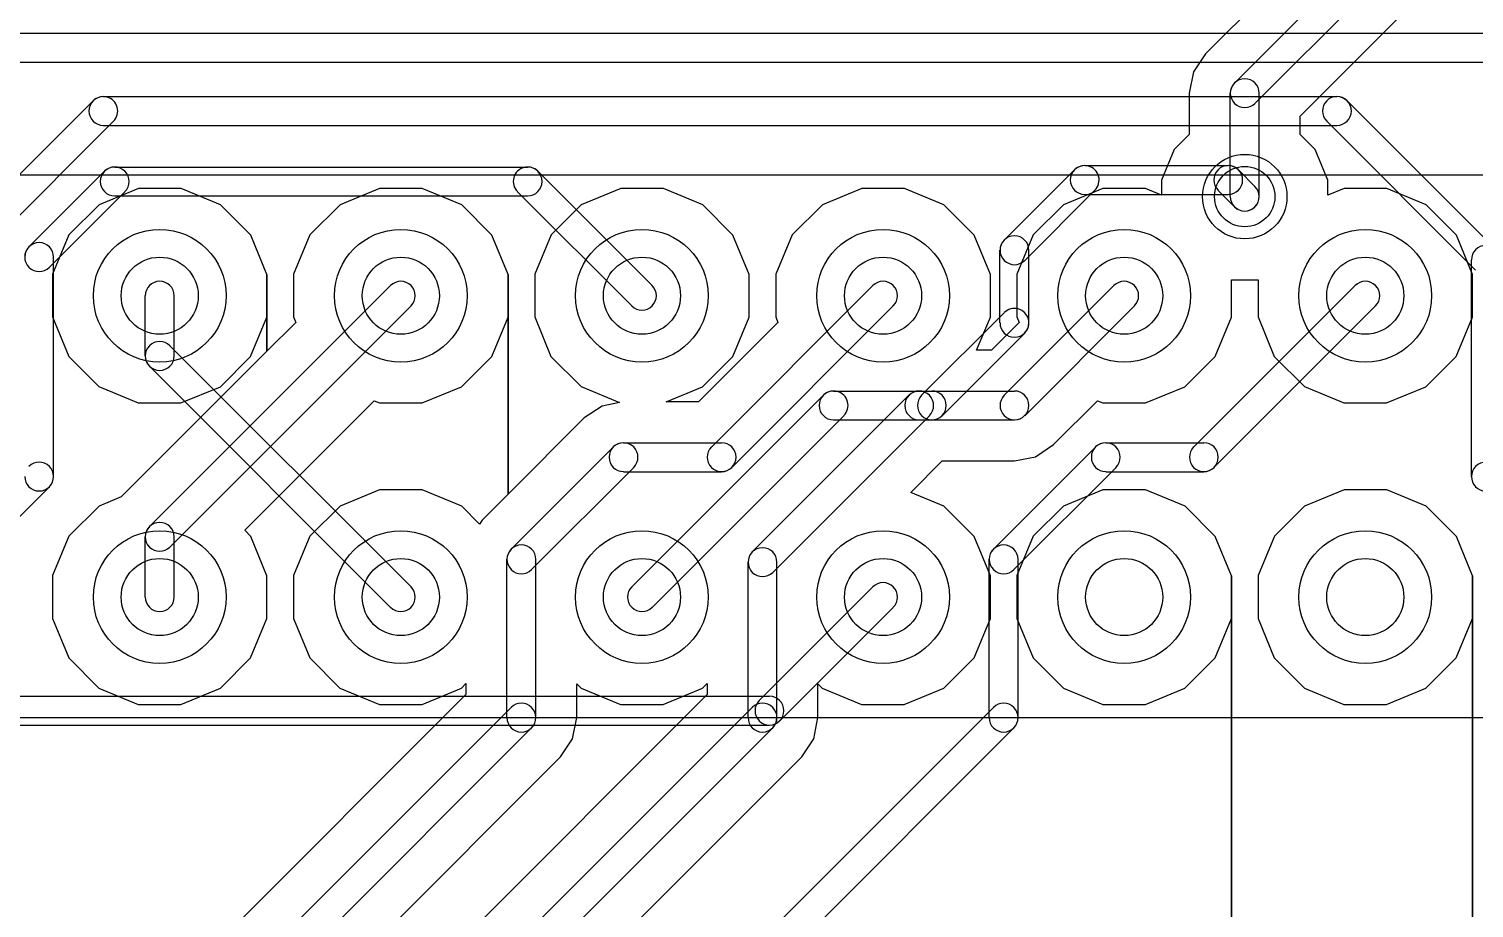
# Model space of a CAD drawing. Extents: x 10 to 410, y -287 to -10.
# Drawn here: x 195.47 to 210.7, y -140.44 to -131.17 of the extents above; entities that cross this region are included whole.
import ezdxf

# ---------------------------------------------------------------- set-up
doc = ezdxf.new("R2010")
doc.units = 0
doc.header["$MEASUREMENT"] = 0
doc.layers.add('Black', color=250, linetype='CONTINUOUS')
doc.layers.add('White', color=7, linetype='CONTINUOUS')

msp = doc.modelspace()

# ---------------------------------------------------------------- linework, layer by layer
at = {"layer": 'BLACK'}
for p, q in [((211.041, -128.265), (207.867, -131.438)), ((211.041, -128.265), (207.867, -131.438)), ((211.346, -128.57), (208.172, -131.744)), ((211.561, -128.786), (208.388, -131.959)), ((208.864, -132.093), (210.956, -130.001)), ((208.864, -132.093), (210.956, -130.001)), ((207.867, -131.438), (207.74, -131.628)), ((207.867, -131.438), (207.74, -131.628)), ((207.74, -131.628), (207.696, -131.851)), ((207.74, -131.628), (207.696, -131.851)), ((207.696, -131.851), (207.696, -132.286)), ((207.696, -131.851), (207.696, -132.286)), ((208.128, -132.941), (208.128, -131.851)), ((208.433, -132.941), (208.433, -131.851)), ((208.864, -132.285), (208.864, -132.093)), ((208.864, -132.285), (208.864, -132.093)), ((207.696, -132.286), (207.538, -132.444)), ((207.696, -132.286), (207.538, -132.444)), ((209.023, -132.445), (208.864, -132.285)), ((209.023, -132.445), (208.864, -132.285)), ((207.538, -132.444), (207.404, -132.766)), ((207.538, -132.444), (207.404, -132.766)), ((209.157, -132.767), (209.023, -132.445)), ((209.157, -132.767), (209.023, -132.445)), ((219.71, -132.715), (191.77, -132.715)), ((196.626, -132.855), (196.211, -133.026)), ((196.626, -132.855), (196.211, -133.026)), ((197.076, -132.855), (196.626, -132.855)), ((197.076, -132.855), (196.626, -132.855)), ((197.491, -133.027), (197.076, -132.855)), ((197.491, -133.027), (197.076, -132.855)), ((199.166, -132.855), (198.751, -133.026)), ((199.166, -132.855), (198.751, -133.026)), ((199.616, -132.855), (199.166, -132.855)), ((199.616, -132.855), (199.166, -132.855)), ((200.031, -133.027), (199.616, -132.855)), ((200.031, -133.027), (199.616, -132.855)), ((201.706, -132.855), (201.291, -133.026)), ((201.706, -132.855), (201.291, -133.026)), ((202.156, -132.855), (201.706, -132.855)), ((202.156, -132.855), (201.706, -132.855)), ((202.571, -133.027), (202.156, -132.855)), ((202.571, -133.027), (202.156, -132.855)), ((204.246, -132.855), (203.831, -133.026)), ((204.246, -132.855), (203.831, -133.026)), ((204.696, -132.855), (204.246, -132.855)), ((204.696, -132.855), (204.246, -132.855)), ((205.111, -133.027), (204.696, -132.855)), ((205.111, -133.027), (204.696, -132.855)), ((206.786, -132.855), (206.371, -133.026)), ((206.786, -132.855), (206.371, -133.026)), ((207.236, -132.855), (206.786, -132.855)), ((207.236, -132.855), (206.786, -132.855)), ((207.404, -132.925), (207.236, -132.855)), ((207.404, -132.925), (207.236, -132.855)), ((207.404, -132.766), (207.404, -132.925)), ((207.404, -132.766), (207.404, -132.925)), ((209.156, -132.925), (209.157, -132.767)), ((209.156, -132.925), (209.157, -132.767)), ((209.326, -132.855), (209.156, -132.925)), ((209.326, -132.855), (209.156, -132.925)), ((209.776, -132.855), (209.326, -132.855)), ((209.776, -132.855), (209.326, -132.855)), ((210.191, -133.027), (209.776, -132.855)), ((210.191, -133.027), (209.776, -132.855)), ((196.211, -133.026), (195.892, -133.344)), ((196.211, -133.026), (195.892, -133.344)), ((197.809, -133.346), (197.491, -133.027)), ((197.809, -133.346), (197.491, -133.027)), ((198.751, -133.026), (198.432, -133.344)), ((198.751, -133.026), (198.432, -133.344)), ((200.349, -133.346), (200.031, -133.027)), ((200.349, -133.346), (200.031, -133.027)), ((201.291, -133.026), (200.972, -133.344)), ((201.291, -133.026), (200.972, -133.344)), ((202.889, -133.346), (202.571, -133.027)), ((202.889, -133.346), (202.571, -133.027)), ((203.831, -133.026), (203.512, -133.344)), ((203.831, -133.026), (203.512, -133.344)), ((205.429, -133.346), (205.111, -133.027)), ((205.429, -133.346), (205.111, -133.027)), ((206.371, -133.026), (206.052, -133.344)), ((206.371, -133.026), (206.052, -133.344)), ((210.509, -133.346), (210.191, -133.027)), ((210.509, -133.346), (210.191, -133.027)), ((195.892, -133.344), (195.72, -133.759)), ((195.892, -133.344), (195.72, -133.759)), ((197.98, -133.761), (197.809, -133.346)), ((197.98, -133.761), (197.809, -133.346)), ((198.432, -133.344), (198.26, -133.759)), ((198.432, -133.344), (198.26, -133.759)), ((200.52, -133.761), (200.349, -133.346)), ((200.52, -133.761), (200.349, -133.346)), ((200.972, -133.344), (200.8, -133.759)), ((200.972, -133.344), (200.8, -133.759)), ((203.06, -133.761), (202.889, -133.346)), ((203.06, -133.761), (202.889, -133.346)), ((203.512, -133.344), (203.34, -133.759)), ((203.512, -133.344), (203.34, -133.759)), ((205.6, -133.761), (205.429, -133.346)), ((205.6, -133.761), (205.429, -133.346)), ((206.052, -133.344), (205.88, -133.759)), ((206.052, -133.344), (205.88, -133.759)), ((210.68, -133.761), (210.509, -133.346)), ((210.68, -133.761), (210.509, -133.346)), ((195.72, -133.759), (195.72, -134.209)), ((195.72, -133.759), (195.72, -134.209)), ((197.98, -134.568), (197.98, -133.761)), ((197.98, -134.211), (197.98, -133.761)), ((197.98, -133.761), (197.98, -134.568)), ((197.98, -134.568), (197.98, -133.761)), ((197.98, -134.211), (197.98, -133.761)), ((197.98, -133.761), (197.98, -134.568)), ((198.26, -133.759), (198.26, -134.209)), ((198.26, -133.759), (198.26, -134.209)), ((200.52, -136.076), (200.52, -133.761)), ((200.52, -134.211), (200.52, -133.761)), ((200.52, -133.761), (200.52, -136.076)), ((200.52, -136.076), (200.52, -133.761)), ((200.52, -134.211), (200.52, -133.761)), ((200.52, -133.761), (200.52, -136.076)), ((200.8, -133.759), (200.8, -134.209)), ((200.8, -133.759), (200.8, -134.209)), ((203.06, -134.211), (203.06, -133.761)), ((203.06, -134.211), (203.06, -133.761)), ((203.34, -133.759), (203.34, -134.209)), ((203.34, -133.759), (203.34, -134.209)), ((205.6, -134.211), (205.6, -133.761)), ((205.6, -134.211), (205.6, -133.761)), ((205.88, -133.759), (205.88, -134.209)), ((205.88, -133.759), (205.88, -134.209)), ((208.14, -134.211), (208.14, -133.817)), ((208.14, -133.817), (208.42, -133.817)), ((208.14, -134.211), (208.14, -133.817)), ((208.14, -133.817), (208.42, -133.817)), ((208.42, -133.817), (208.42, -134.209)), ((208.42, -133.817), (208.42, -134.209)), ((210.68, -134.211), (210.68, -133.761)), ((210.68, -134.211), (210.68, -133.761)), ((199.282, -133.877), (196.742, -136.417)), ((204.362, -133.877), (202.661, -135.579)), ((206.902, -133.877), (205.746, -135.033)), ((199.498, -134.093), (196.958, -136.633)), ((204.578, -134.093), (202.876, -135.794)), ((207.118, -134.093), (205.962, -135.249)), ((195.72, -134.209), (195.891, -134.624)), ((195.72, -134.209), (195.891, -134.624)), ((197.808, -134.626), (197.98, -134.211)), ((197.808, -134.626), (197.98, -134.211)), ((198.283, -134.266), (197.98, -134.568)), ((198.283, -134.266), (197.98, -134.568)), ((198.26, -134.209), (198.283, -134.266)), ((198.26, -134.209), (198.283, -134.266)), ((200.348, -134.626), (200.52, -134.211)), ((200.348, -134.626), (200.52, -134.211)), ((200.8, -134.209), (200.971, -134.624)), ((200.8, -134.209), (200.971, -134.624)), ((203.363, -134.266), (202.527, -135.102)), ((203.363, -134.266), (202.527, -135.102)), ((202.888, -134.626), (203.06, -134.211)), ((202.888, -134.626), (203.06, -134.211)), ((203.34, -134.209), (203.363, -134.266)), ((203.34, -134.209), (203.363, -134.266)), ((205.456, -134.557), (205.6, -134.211)), ((205.456, -134.557), (205.6, -134.211)), ((205.903, -134.266), (205.612, -134.557)), ((205.903, -134.266), (205.612, -134.557)), ((205.88, -134.209), (205.903, -134.266)), ((205.88, -134.209), (205.903, -134.266)), ((207.968, -134.626), (208.14, -134.211)), ((207.968, -134.626), (208.14, -134.211)), ((208.42, -134.209), (208.591, -134.624)), ((208.42, -134.209), (208.591, -134.624)), ((210.508, -134.626), (210.68, -134.211)), ((210.508, -134.626), (210.68, -134.211)), ((197.98, -134.568), (196.444, -136.105)), ((197.98, -134.568), (196.444, -136.105)), ((205.612, -134.557), (205.456, -134.557)), ((205.612, -134.557), (205.456, -134.557)), ((195.891, -134.624), (196.209, -134.943)), ((195.891, -134.624), (196.209, -134.943)), ((197.489, -134.944), (197.808, -134.626)), ((197.489, -134.944), (197.808, -134.626)), ((200.029, -134.944), (200.348, -134.626)), ((200.029, -134.944), (200.348, -134.626)), ((200.971, -134.624), (201.289, -134.943)), ((200.971, -134.624), (201.289, -134.943)), ((202.569, -134.944), (202.888, -134.626)), ((202.569, -134.944), (202.888, -134.626)), ((207.649, -134.944), (207.968, -134.626)), ((207.649, -134.944), (207.968, -134.626)), ((208.591, -134.624), (208.909, -134.943)), ((208.591, -134.624), (208.909, -134.943)), ((210.189, -134.944), (210.508, -134.626)), ((210.189, -134.944), (210.508, -134.626)), ((196.209, -134.943), (196.624, -135.115)), ((196.209, -134.943), (196.624, -135.115)), ((197.074, -135.115), (197.489, -134.944)), ((197.074, -135.115), (197.489, -134.944)), ((199.614, -135.115), (200.029, -134.944)), ((199.614, -135.115), (200.029, -134.944)), ((201.289, -134.943), (201.693, -135.111)), ((201.289, -134.943), (201.693, -135.111)), ((202.186, -135.102), (202.569, -134.944)), ((202.186, -135.102), (202.569, -134.944)), ((204.743, -135.033), (203.092, -136.684)), ((204.851, -134.989), (205.854, -134.989)), ((207.234, -135.115), (207.649, -134.944)), ((207.234, -135.115), (207.649, -134.944)), ((208.909, -134.943), (209.324, -135.115)), ((208.909, -134.943), (209.324, -135.115)), ((209.774, -135.115), (210.189, -134.944)), ((209.774, -135.115), (210.189, -134.944)), ((196.624, -135.115), (197.074, -135.115)), ((196.624, -135.115), (197.074, -135.115)), ((197.745, -136.456), (199.109, -135.092)), ((197.745, -136.456), (199.109, -135.092)), ((199.109, -135.092), (199.164, -135.115)), ((199.109, -135.092), (199.164, -135.115)), ((199.164, -135.115), (199.614, -135.115)), ((199.164, -135.115), (199.614, -135.115)), ((201.512, -135.147), (201.323, -135.273)), ((201.512, -135.147), (201.323, -135.273)), ((201.693, -135.111), (201.512, -135.147)), ((201.693, -135.111), (201.512, -135.147)), ((202.527, -135.102), (202.186, -135.102)), ((202.527, -135.102), (202.186, -135.102)), ((206.267, -135.554), (206.729, -135.092)), ((206.267, -135.554), (206.729, -135.092)), ((206.729, -135.092), (206.784, -135.115)), ((206.729, -135.092), (206.784, -135.115)), ((206.784, -135.115), (207.234, -135.115)), ((206.784, -135.115), (207.234, -135.115)), ((209.324, -135.115), (209.774, -135.115)), ((209.324, -135.115), (209.774, -135.115)), ((201.323, -135.273), (200.52, -136.076)), ((201.323, -135.273), (200.52, -136.076)), ((201.323, -135.273), (201.323, -135.273)), ((201.323, -135.273), (201.323, -135.273)), ((204.959, -135.249), (203.308, -136.9)), ((204.851, -135.293), (205.854, -135.293)), ((201.628, -135.579), (200.552, -136.654)), ((201.736, -135.534), (202.769, -135.534)), ((206.077, -135.681), (206.267, -135.554)), ((206.077, -135.681), (206.267, -135.554)), ((201.844, -135.794), (200.768, -136.87)), ((204.761, -136.057), (205.093, -135.725)), ((204.761, -136.057), (205.093, -135.725)), ((205.093, -135.725), (205.854, -135.725)), ((205.093, -135.725), (205.854, -135.725)), ((205.854, -135.725), (206.077, -135.681)), ((205.854, -135.725), (206.077, -135.681)), ((206.077, -135.681), (206.077, -135.681)), ((206.077, -135.681), (206.077, -135.681)), ((201.736, -135.839), (202.769, -135.839)), ((199.166, -136.03), (198.751, -136.201)), ((199.166, -136.03), (198.751, -136.201)), ((199.616, -136.03), (199.166, -136.03)), ((199.616, -136.03), (199.166, -136.03)), ((200.031, -136.202), (199.616, -136.03)), ((200.031, -136.202), (199.616, -136.03)), ((200.52, -136.076), (200.247, -136.349)), ((200.52, -136.076), (200.247, -136.349)), ((205.111, -136.202), (204.761, -136.057)), ((205.111, -136.202), (204.761, -136.057)), ((206.786, -136.03), (206.371, -136.201)), ((206.786, -136.03), (206.371, -136.201)), ((207.236, -136.03), (206.786, -136.03)), ((207.236, -136.03), (206.786, -136.03)), ((207.651, -136.202), (207.236, -136.03)), ((207.651, -136.202), (207.236, -136.03)), ((209.326, -136.03), (208.911, -136.201)), ((209.326, -136.03), (208.911, -136.201)), ((209.776, -136.03), (209.326, -136.03)), ((209.776, -136.03), (209.326, -136.03)), ((210.191, -136.202), (209.776, -136.03)), ((210.191, -136.202), (209.776, -136.03)), ((196.211, -136.201), (195.892, -136.519)), ((196.211, -136.201), (195.892, -136.519)), ((196.444, -136.105), (196.211, -136.201)), ((196.444, -136.105), (196.211, -136.201)), ((198.751, -136.201), (198.432, -136.519)), ((198.751, -136.201), (198.432, -136.519)), ((200.219, -136.391), (200.031, -136.202)), ((200.219, -136.391), (200.031, -136.202)), ((205.429, -136.521), (205.111, -136.202)), ((205.429, -136.521), (205.111, -136.202)), ((206.371, -136.201), (206.052, -136.519)), ((206.371, -136.201), (206.052, -136.519)), ((207.969, -136.521), (207.651, -136.202)), ((207.969, -136.521), (207.651, -136.202)), ((208.911, -136.201), (208.592, -136.519)), ((208.911, -136.201), (208.592, -136.519)), ((210.509, -136.521), (210.191, -136.202)), ((210.509, -136.521), (210.191, -136.202)), ((200.247, -136.349), (200.219, -136.391)), ((200.247, -136.349), (200.219, -136.391)), ((195.892, -136.519), (195.72, -136.934)), ((195.892, -136.519), (195.72, -136.934)), ((196.698, -137.16), (196.698, -136.525)), ((197.002, -137.16), (197.002, -136.525)), ((197.809, -136.521), (197.745, -136.456)), ((197.809, -136.521), (197.745, -136.456)), ((197.98, -136.936), (197.809, -136.521)), ((197.98, -136.936), (197.809, -136.521)), ((198.432, -136.519), (198.26, -136.934)), ((198.432, -136.519), (198.26, -136.934)), ((205.6, -136.936), (205.429, -136.521)), ((205.6, -136.936), (205.429, -136.521)), ((206.052, -136.519), (205.88, -136.934)), ((206.052, -136.519), (205.88, -136.934)), ((208.14, -136.936), (207.969, -136.521)), ((208.14, -136.936), (207.969, -136.521)), ((208.592, -136.519), (208.42, -136.934)), ((208.592, -136.519), (208.42, -136.934)), ((210.68, -136.936), (210.509, -136.521)), ((210.68, -136.936), (210.509, -136.521)), ((200.508, -138.43), (200.508, -136.762)), ((200.812, -138.43), (200.812, -136.762)), ((203.048, -138.43), (203.048, -136.792)), ((203.352, -138.43), (203.352, -136.792)), ((195.72, -136.934), (195.72, -137.384)), ((195.72, -136.934), (195.72, -137.384)), ((197.98, -137.386), (197.98, -136.936)), ((197.98, -137.386), (197.98, -136.936)), ((198.26, -136.934), (198.26, -137.384)), ((198.26, -136.934), (198.26, -137.384)), ((205.6, -137.386), (205.6, -136.936)), ((205.6, -137.386), (205.6, -136.936)), ((205.88, -136.934), (205.88, -137.384)), ((205.88, -136.934), (205.88, -137.384)), ((208.14, -144.556), (208.14, -136.936)), ((208.14, -137.386), (208.14, -136.936)), ((208.14, -136.936), (208.14, -144.556)), ((208.14, -144.556), (208.14, -136.936)), ((208.14, -137.386), (208.14, -136.936)), ((208.14, -136.936), (208.14, -144.556)), ((208.42, -136.934), (208.42, -137.384)), ((208.42, -136.934), (208.42, -137.384)), ((210.68, -144.556), (210.68, -136.936)), ((210.68, -137.386), (210.68, -136.936)), ((210.68, -136.936), (210.68, -144.556)), ((210.68, -144.556), (210.68, -136.936)), ((210.68, -137.386), (210.68, -136.936)), ((210.68, -136.936), (210.68, -144.556)), ((195.72, -137.384), (195.891, -137.799)), ((195.72, -137.384), (195.891, -137.799)), ((197.808, -137.801), (197.98, -137.386)), ((197.808, -137.801), (197.98, -137.386)), ((198.26, -137.384), (198.431, -137.799)), ((198.26, -137.384), (198.431, -137.799)), ((205.428, -137.801), (205.6, -137.386)), ((205.428, -137.801), (205.6, -137.386)), ((205.88, -137.384), (206.051, -137.799)), ((205.88, -137.384), (206.051, -137.799)), ((207.968, -137.801), (208.14, -137.386)), ((207.968, -137.801), (208.14, -137.386)), ((208.42, -137.384), (208.591, -137.799)), ((208.42, -137.384), (208.591, -137.799)), ((210.508, -137.801), (210.68, -137.386)), ((210.508, -137.801), (210.68, -137.386)), ((195.891, -137.799), (196.209, -138.118)), ((195.891, -137.799), (196.209, -138.118)), ((197.489, -138.119), (197.808, -137.801)), ((197.489, -138.119), (197.808, -137.801)), ((198.431, -137.799), (198.749, -138.118)), ((198.431, -137.799), (198.749, -138.118)), ((205.109, -138.119), (205.428, -137.801)), ((205.109, -138.119), (205.428, -137.801)), ((206.051, -137.799), (206.369, -138.118)), ((206.051, -137.799), (206.369, -138.118)), ((207.649, -138.119), (207.968, -137.801)), ((207.649, -138.119), (207.968, -137.801)), ((208.591, -137.799), (208.909, -138.118)), ((208.591, -137.799), (208.909, -138.118)), ((210.189, -138.119), (210.508, -137.801)), ((210.189, -138.119), (210.508, -137.801)), ((200.029, -138.119), (200.076, -138.072)), ((200.029, -138.119), (200.076, -138.072)), ((200.076, -138.072), (200.076, -138.188)), ((200.076, -138.072), (200.076, -138.188)), ((201.244, -138.43), (201.244, -138.073)), ((201.244, -138.073), (201.289, -138.118)), ((201.244, -138.43), (201.244, -138.073)), ((201.244, -138.073), (201.289, -138.118)), ((202.569, -138.119), (202.616, -138.072)), ((202.569, -138.119), (202.616, -138.072)), ((202.616, -138.072), (202.616, -138.188)), ((202.616, -138.072), (202.616, -138.188)), ((203.784, -138.43), (203.784, -138.073)), ((203.784, -138.073), (203.829, -138.118)), ((203.784, -138.43), (203.784, -138.073)), ((203.784, -138.073), (203.829, -138.118)), ((200.076, -138.188), (195.44, -142.823)), ((200.076, -138.188), (195.44, -142.823)), ((196.209, -138.118), (196.624, -138.29)), ((196.209, -138.118), (196.624, -138.29)), ((197.074, -138.29), (197.489, -138.119)), ((197.074, -138.29), (197.489, -138.119)), ((202.616, -138.188), (197.131, -143.673)), ((202.616, -138.188), (197.131, -143.673)), ((198.749, -138.118), (199.164, -138.29)), ((198.749, -138.118), (199.164, -138.29)), ((199.614, -138.29), (200.029, -138.119)), ((199.614, -138.29), (200.029, -138.119)), ((201.289, -138.118), (201.704, -138.29)), ((201.289, -138.118), (201.704, -138.29)), ((202.154, -138.29), (202.569, -138.119)), ((202.154, -138.29), (202.569, -138.119)), ((203.829, -138.118), (204.244, -138.29)), ((203.829, -138.118), (204.244, -138.29)), ((204.694, -138.29), (205.109, -138.119)), ((204.694, -138.29), (205.109, -138.119)), ((206.369, -138.118), (206.784, -138.29)), ((206.369, -138.118), (206.784, -138.29)), ((207.234, -138.29), (207.649, -138.119)), ((207.234, -138.29), (207.649, -138.119)), ((208.909, -138.118), (209.324, -138.29)), ((208.909, -138.118), (209.324, -138.29)), ((209.774, -138.29), (210.189, -138.119)), ((209.774, -138.29), (210.189, -138.119)), ((200.552, -138.322), (194.202, -144.672)), ((196.624, -138.29), (197.074, -138.29)), ((196.624, -138.29), (197.074, -138.29)), ((203.092, -138.322), (196.742, -144.672)), ((199.164, -138.29), (199.614, -138.29)), ((199.164, -138.29), (199.614, -138.29)), ((201.704, -138.29), (202.154, -138.29)), ((201.704, -138.29), (202.154, -138.29)), ((204.244, -138.29), (204.694, -138.29)), ((204.244, -138.29), (204.694, -138.29)), ((206.784, -138.29), (207.234, -138.29)), ((206.784, -138.29), (207.234, -138.29)), ((209.324, -138.29), (209.774, -138.29)), ((209.324, -138.29), (209.774, -138.29)), ((191.77, -138.43), (219.71, -138.43)), ((201.2, -138.654), (201.244, -138.43)), ((201.2, -138.654), (201.244, -138.43)), ((203.74, -138.654), (203.784, -138.43)), ((203.74, -138.654), (203.784, -138.43)), ((200.768, -138.538), (194.418, -144.888)), ((203.308, -138.538), (196.958, -144.888)), ((201.073, -138.843), (201.2, -138.654)), ((201.073, -138.843), (201.2, -138.654)), ((201.2, -138.654), (201.2, -138.654)), ((201.2, -138.654), (201.2, -138.654)), ((203.613, -138.843), (203.74, -138.654)), ((203.613, -138.843), (203.74, -138.654)), ((203.74, -138.654), (203.74, -138.654)), ((203.74, -138.654), (203.74, -138.654)), ((195.417, -144.499), (201.073, -138.843)), ((195.417, -144.499), (201.073, -138.843)), ((197.957, -144.499), (203.613, -138.843)), ((197.957, -144.499), (203.613, -138.843))]:
    msp.add_line(p, q, dxfattribs=at)
for centre, radius in [((208.28, -132.941), 0.445), ((196.85, -133.985), 0.699), ((196.85, -133.985), 0.699), ((196.85, -133.985), 0.699), ((199.39, -133.985), 0.699), ((199.39, -133.985), 0.699), ((199.39, -133.985), 0.699), ((201.93, -133.985), 0.699), ((201.93, -133.985), 0.699), ((201.93, -133.985), 0.699), ((204.47, -133.985), 0.699), ((204.47, -133.985), 0.699), ((204.47, -133.985), 0.699), ((207.01, -133.985), 0.699), ((207.01, -133.985), 0.699), ((207.01, -133.985), 0.699), ((209.55, -133.985), 0.699), ((209.55, -133.985), 0.699), ((209.55, -133.985), 0.699), ((196.85, -137.16), 0.699), ((196.85, -137.16), 0.699), ((196.85, -137.16), 0.699), ((199.39, -137.16), 0.699), ((199.39, -137.16), 0.699), ((199.39, -137.16), 0.699), ((201.93, -137.16), 0.699), ((201.93, -137.16), 0.699), ((201.93, -137.16), 0.699), ((204.47, -137.16), 0.699), ((204.47, -137.16), 0.699), ((204.47, -137.16), 0.699), ((207.01, -137.16), 0.699), ((207.01, -137.16), 0.699), ((207.01, -137.16), 0.699), ((209.55, -137.16), 0.699), ((209.55, -137.16), 0.699), ((209.55, -137.16), 0.699)]:
    msp.add_circle(centre, radius, dxfattribs=at)
for centre, start, end in [((208.28, -131.851), 360, 540), ((208.28, -131.851), 135, 315), ((208.28, -132.941), 180, 360), ((199.39, -133.985), -45, 135), ((204.47, -133.985), -45, 135), ((207.01, -133.985), -45, 135), ((204.851, -135.141), 90, 270), ((204.851, -135.141), -45, 135), ((205.854, -135.141), 135, 315), ((205.854, -135.141), 270, 450), ((201.736, -135.686), 90, 270), ((201.736, -135.686), -45, 135), ((202.769, -135.686), 135, 315), ((202.769, -135.686), 270, 450), ((196.85, -136.525), 360, 540), ((196.85, -136.525), 135, 315), ((200.66, -136.762), 360, 540), ((200.66, -136.762), 135, 315), ((203.2, -136.792), 360, 540), ((203.2, -136.792), 135, 315), ((196.85, -137.16), 180, 360), ((200.66, -138.43), -45, 135), ((203.2, -138.43), -45, 135), ((200.66, -138.43), 180, 360), ((203.2, -138.43), 180, 360)]:
    msp.add_arc(centre, 0.152, start, end, dxfattribs=at)
at = {"layer": 'WHITE'}
for p, q in [((188.668, -131.219), (212.789, -131.219)), ((188.668, -131.524), (212.789, -131.524)), ((194.202, -133.877), (196.149, -131.931)), ((196.256, -131.886), (209.251, -131.886)), ((209.359, -131.931), (210.928, -133.5)), ((194.418, -134.093), (196.364, -132.146)), ((196.256, -132.191), (209.251, -132.191)), ((209.143, -132.146), (210.712, -133.715)), ((196.269, -132.674), (195.472, -133.47)), ((196.376, -132.629), (200.726, -132.629)), ((202.038, -133.877), (200.834, -132.674)), ((205.746, -133.398), (206.486, -132.658)), ((206.594, -132.614), (208.106, -132.614)), ((208.213, -132.658), (208.388, -132.833)), ((196.484, -132.889), (195.688, -133.685)), ((201.822, -134.093), (200.619, -132.889)), ((205.962, -133.614), (206.702, -132.874)), ((207.998, -132.874), (208.172, -133.048)), ((196.376, -132.934), (200.726, -132.934)), ((206.594, -132.919), (208.106, -132.919)), ((205.701, -134.271), (205.701, -133.506)), ((206.006, -134.271), (206.006, -133.506)), ((195.732, -135.89), (195.732, -133.578)), ((210.668, -135.89), (210.668, -133.608)), ((209.442, -133.877), (207.741, -135.579)), ((196.698, -134.62), (196.698, -133.985)), ((197.002, -134.62), (197.002, -133.985)), ((209.658, -134.093), (207.956, -135.794)), ((204.876, -135.033), (205.746, -134.164)), ((205.092, -135.249), (205.962, -134.379)), ((196.958, -134.512), (199.498, -137.052)), ((196.742, -134.728), (199.282, -137.268)), ((201.822, -137.052), (203.841, -135.033)), ((203.949, -134.989), (204.984, -134.989)), ((202.038, -137.268), (204.057, -135.249)), ((203.949, -135.293), (204.984, -135.293)), ((206.708, -135.579), (205.632, -136.654)), ((206.816, -135.534), (207.849, -135.534)), ((206.924, -135.794), (205.848, -136.87)), ((206.816, -135.839), (207.849, -135.839)), ((195.688, -135.998), (194.418, -137.268)), ((205.588, -138.43), (205.588, -136.762)), ((205.892, -138.43), (205.892, -136.762)), ((204.362, -137.052), (203.165, -138.249)), ((204.578, -137.268), (203.381, -138.465)), ((193.867, -138.204), (203.273, -138.204)), ((205.632, -138.322), (199.282, -144.672)), ((193.867, -138.509), (203.273, -138.509)), ((205.848, -138.538), (199.498, -144.888))]:
    msp.add_line(p, q, dxfattribs=at)
for centre, radius in [((208.28, -132.941), 0.445), ((208.28, -132.941), 0.318), ((196.85, -133.985), 0.699), ((199.39, -133.985), 0.699), ((201.93, -133.985), 0.699), ((204.47, -133.985), 0.699), ((207.01, -133.985), 0.699), ((209.55, -133.985), 0.699), ((196.85, -133.985), 0.406), ((199.39, -133.985), 0.406), ((201.93, -133.985), 0.406), ((204.47, -133.985), 0.406), ((207.01, -133.985), 0.406), ((209.55, -133.985), 0.406), ((196.85, -137.16), 0.699), ((199.39, -137.16), 0.699), ((201.93, -137.16), 0.699), ((204.47, -137.16), 0.699), ((207.01, -137.16), 0.699), ((209.55, -137.16), 0.699), ((196.85, -137.16), 0.406), ((199.39, -137.16), 0.406), ((201.93, -137.16), 0.406), ((204.47, -137.16), 0.406), ((207.01, -137.16), 0.406), ((209.55, -137.16), 0.406)]:
    msp.add_circle(centre, radius, dxfattribs=at)
for centre, start, end in [((196.256, -132.039), 90, 270), ((196.256, -132.039), 315, 495), ((209.251, -132.039), 45, 225), ((209.251, -132.039), 270, 450), ((196.376, -132.781), 90, 270), ((196.376, -132.781), -45, 135), ((200.726, -132.781), 405, 585), ((200.726, -132.781), 270, 450), ((206.594, -132.766), 90, 270), ((206.594, -132.766), 315, 495), ((208.106, -132.766), 45, 225), ((208.106, -132.766), 270, 450), ((208.28, -132.941), 225, 405), ((205.854, -133.506), 360, 540), ((195.58, -133.578), 360, 540), ((195.58, -133.578), 135, 315), ((205.854, -133.506), 135, 315), ((210.82, -133.608), 360, 540), ((196.85, -133.985), 360, 540), ((201.93, -133.985), 225, 405), ((209.55, -133.985), -45, 135), ((205.854, -134.271), 315, 495), ((205.854, -134.271), 180, 360), ((196.85, -134.62), 45, 225), ((196.85, -134.62), 180, 360), ((203.949, -135.141), 90, 270), ((203.949, -135.141), 315, 495), ((204.984, -135.141), 135, 315), ((204.984, -135.141), 270, 450), ((206.816, -135.686), 90, 270), ((206.816, -135.686), -45, 135), ((207.849, -135.686), 135, 315), ((207.849, -135.686), 270, 450), ((195.58, -135.89), -45, 135), ((210.82, -135.89), 45, 225), ((195.58, -135.89), 180, 360), ((210.82, -135.89), 180, 360), ((205.74, -136.762), 360, 540), ((205.74, -136.762), 135, 315), ((204.47, -137.16), -45, 135), ((199.39, -137.16), 225, 405), ((201.93, -137.16), 135, 315), ((203.273, -138.357), 270, 450), ((203.273, -138.357), 135, 315), ((205.74, -138.43), -45, 135), ((205.74, -138.43), 180, 360)]:
    msp.add_arc(centre, 0.152, start, end, dxfattribs=at)

doc.saveas('drawing.dxf')
